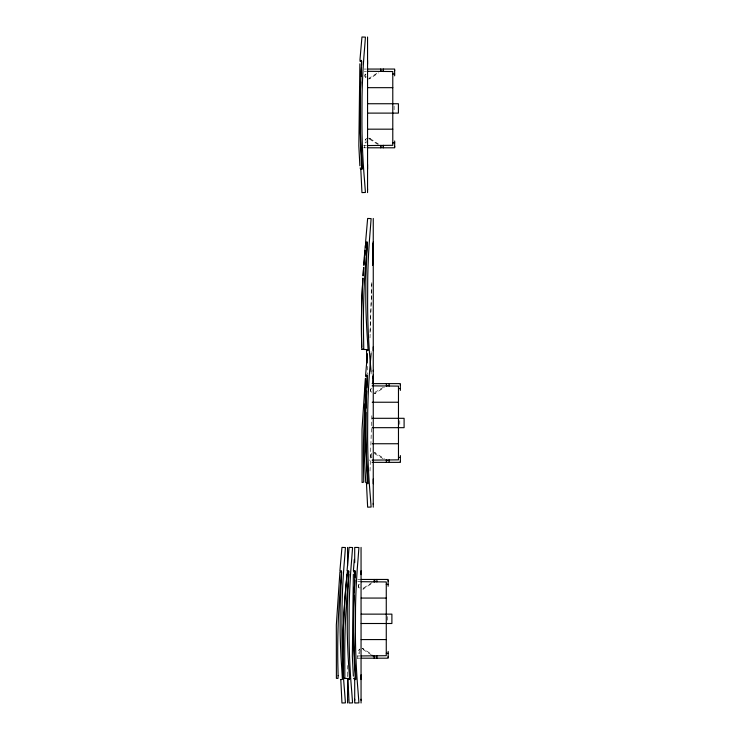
<?xml version="1.0" encoding="UTF-8"?>
<svg xmlns="http://www.w3.org/2000/svg" width="740" height="740" viewBox="0 0 740 740"><rect width="100%" height="100%" fill="white"/><g stroke="black" fill="none" stroke-linecap="round" stroke-linejoin="round"><path stroke-width="0.56" stroke-dasharray="3.7 2.78" d="M347.56 676.785L347.56 675.814M371.175 372.96L371.045 374.061M370 337.921L371.841 282.578M370 471.029L371.841 415.686M369.991 332.5L371.868 283.762M366.087 140.637L366.106 142.977L365.273 142.783A3.33 3.312 -90 0 1 366.476 138.639A3.33 3.312 90 0 0 365.264 142.783M371.776 455.193L371.795 457.542L370.962 457.348A3.33 3.312 90 0 1 371.572 453.703A3.33 3.312 -90 0 0 370.953 457.348M365.236 74.278A3.33 3.312 -90 0 0 366.457 78.431A3.33 3.312 90 0 1 365.236 74.278L366.078 74.083L366.494 77.108M370.934 388.842A3.33 3.312 -90 0 0 372.146 392.996A3.33 3.312 90 0 1 370.934 388.842L371.767 388.648L371.757 390.998M358.733 584.674A3.33 3.312 -90 0 0 359.945 588.827A3.33 3.312 90 0 1 358.733 584.674L359.566 584.48L359.982 587.505M360.01 650.349L359.594 653.383L358.761 653.18A3.33 3.312 -90 0 1 359.973 649.035A3.33 3.312 90 0 0 358.752 653.18M376.771 73.38L369.417 78.005M370.148 78.375A3.33 3.312 -90 0 1 368.696 78.94A3.33 3.312 90 0 0 370.148 78.375L378.658 72.853M383.403 387.335L374.311 392.672M375.837 392.94A3.33 3.312 -90 0 1 374.394 393.504A3.33 3.312 90 0 0 375.837 392.94L384.347 387.418M372.146 582.547L362.905 588.402M363.636 588.772A3.33 3.312 -90 0 1 362.952 589.142A3.33 3.312 90 0 0 363.636 588.772L373.099 582.639M363.543 145.558L366.466 145.549M369.242 460.123L369.972 460.114M357.041 655.955L359.954 655.945M364.274 69.061L366.457 69.061M364.274 71.299L366.457 71.299M363.543 147.797L366.466 147.797M357.762 579.457L359.954 579.457M357.762 581.696L359.954 581.696M357.041 658.193L359.954 658.193M374.338 453.518L383.431 458.865M369.436 139.055L377.733 144.3M362.933 649.452L371.23 654.697M370.176 138.676L378.677 144.208M375.865 453.25A3.33 3.312 90 0 0 374.421 452.695A3.33 3.312 -90 0 1 375.865 453.25L384.375 458.772M363.664 649.082A3.33 3.312 90 0 0 362.221 648.527A3.33 3.312 -90 0 1 363.664 649.082L371.23 653.994M371.045 351.565L371.175 352.666M367.262 366.309L367.641 374.061M399.785 420.653L399.785 425.278M394.096 106.088L394.096 110.713M387.584 616.485L387.584 621.11M364.274 145.549L364.274 147.797M357.772 655.945L357.772 658.193M347.56 665.463L347.56 677.433M370.167 138.685A3.33 3.312 -90 0 0 368.724 138.13A3.33 3.312 90 0 1 370.167 138.685"/><path stroke-width="1.11" d="M347.56 700.225L347.56 699.254M347.56 679.57L347.56 678.469L347.56 703M347.56 572.705L347.56 570.827M354.71 700.225L354.71 699.254M354.71 679.57L354.71 678.469L354.71 703M354.71 572.705L354.71 570.827M361.055 700.225L361.055 699.254M361.055 679.57L361.055 674.806M361.055 574.638L361.055 570.827M367.558 189.829L367.558 188.857M367.558 169.173L367.558 164.41M367.558 64.241L367.558 60.43M373.256 504.384L373.256 503.422M373.256 483.729L373.256 478.974M373.256 378.806L373.256 374.995M373.256 371.286L373.256 370.315M373.256 350.631L373.256 346.875M373.256 244.672L373.256 241.888M360.805 169.358L361.953 192.603L365.43 192.474L364.533 180.606A693.907 693.907 0 0 1 361.925 120.426L362.026 97.125A693.917 693.917 0 0 1 364.533 48.997L365.43 37.13L361.953 37L359.918 60.43L361.49 60.43L361.582 61.531L360.13 97.125L360.13 121.231A694.805 694.805 0 0 0 361.694 157.343L362.415 169.044L360.787 169.173M367.243 244.672L367.188 241.888L365.606 241.888L367.641 218.457L371.119 218.587L370.231 230.454A693.917 693.917 0 0 0 367.725 278.582L367.614 301.883A693.907 693.907 0 0 0 370.231 362.064L371.156 372.183M372.599 259.518L373.145 243.164M372.904 383.403L373.145 376.272M372.572 265.318L373.423 243.201M361.62 65.194L361.62 61.522M367.197 245.643L367.207 242.97L365.625 242.914M359.871 63.825L358.845 145.919L359.871 165.779M360.963 76.553L361.481 67.469M353.359 574.221L352.342 656.315L353.359 676.175M365.56 378.39L364.543 460.483L365.736 482.647L367.382 482.156L366.661 467.615A778.23 778.23 0 0 1 365.902 412.365M354.849 580.132L354.46 586.949A778.23 778.23 0 0 0 354.21 592.259M354.978 577.866L355.034 570.956L353.406 570.827L354.303 559.394M347.948 679.57L349.567 679.44L348.845 667.739A694.805 694.805 0 0 1 347.282 631.627L347.282 607.522L348.734 571.928L348.642 570.827L347.069 570.827L349.104 547.396L352.582 547.526L351.685 559.394A693.917 693.917 0 0 0 349.178 607.522L349.077 630.822A693.907 693.907 0 0 0 351.685 691.003L352.582 702.87L349.104 703L347.957 679.755M366.855 387.714L367.355 376.207L365.736 376.087M371.156 353.443L370.231 363.562A693.917 693.917 0 0 0 367.725 411.69L367.614 434.99A693.907 693.907 0 0 0 370.231 495.171L371.119 507.039L367.641 507.168L366.504 483.923M361.62 168.082L360.963 153.051A778.23 778.23 0 0 1 360.722 81.862M348.91 574.212L347.707 586.903A778.23 778.23 0 0 0 344.775 663.345L344.849 678.395M367.216 244.801L365.819 278.582L365.819 302.688A694.805 694.805 0 0 0 367.392 338.8L368.113 350.501L366.485 350.631M367.16 245.689L366.05 257.973A778.23 778.23 0 0 0 363.516 334.425L363.766 348.975L362.091 349.419M364.228 257.909L365.384 245.208M365.384 378.316L362.026 429.209L362.091 482.526L363.766 482.082L363.516 467.532A778.23 778.23 0 0 1 365.107 403.79M367.438 353.748L365.606 374.995L367.188 374.995L367.281 376.096L365.819 411.69L365.819 435.795A694.805 694.805 0 0 0 367.392 471.907L368.113 483.609L366.485 483.729M365.653 245.199A780.163 780.163 0 0 0 365.43 247.317A780.265 780.265 0 0 1 365.653 245.199L365.911 242.905L367.484 242.97M349.715 678.58L343.277 678.33L343.193 676.027A780.265 780.265 0 0 1 347.106 574.138L347.365 571.844L348.938 571.909M340.807 679.755L341.954 703L345.432 702.87L344.535 691.003A693.907 693.907 0 0 1 341.926 630.822L342.028 607.522A693.917 693.917 0 0 1 344.535 559.394L345.432 547.526L341.954 547.396L339.91 570.827L341.492 570.827L341.584 571.928L340.132 607.522L340.132 631.627A694.805 694.805 0 0 0 341.695 667.739L342.417 679.44L340.789 679.57M363.488 348.966L363.396 349.456M374.042 581.316L374.792 580.882M374.042 582.019L375.606 581.288M380.915 71.392L382.118 70.892M386.604 385.956L387.39 385.586M367.558 145.549L392.783 145.299L392.783 71.549L367.549 71.299M372.155 460.114L398.471 459.864L398.471 386.114L372.155 385.864M361.055 655.945L386.271 655.696L386.271 581.945L361.046 581.696M360.038 61.522L361.62 61.522M367.549 69.061L394.651 69.051L394.651 75.85M392.783 73.982L394.651 73.982M367.678 87.672L392.783 87.672M367.678 103.739L398.407 103.739L398.407 113.109L367.678 113.109M367.678 129.176L392.783 129.176M392.783 142.866L394.679 142.866L394.679 147.797L367.558 147.797M360.038 168.082L361.62 168.082M372.155 383.616L400.349 383.616L400.349 390.415M398.471 388.546L400.349 388.546M372.229 402.236L398.471 402.236M372.229 418.304L404.096 418.304L404.096 427.674L372.229 427.674M372.229 443.741L398.471 443.741M398.471 457.431L400.368 457.431L400.368 455.562M372.155 462.361L400.368 462.361L400.368 457.431M355.44 547.396L358.918 547.526L358.031 559.394A693.917 693.917 0 0 0 355.524 607.522L355.413 630.822A693.907 693.907 0 0 0 358.031 691.003L358.918 702.87L355.44 703M353.535 571.918L355.108 571.918L353.618 607.522L353.618 631.627A694.805 694.805 0 0 0 355.191 667.739L355.912 679.44L354.284 679.57M361.046 579.457L388.149 579.448L388.149 586.246M386.271 584.378L388.149 584.378M361.166 598.068L386.271 598.068M361.166 614.135L391.895 614.135L391.895 623.505L361.166 623.505M361.166 639.573L386.271 639.573M386.271 653.263L388.167 653.263L388.167 651.394M361.055 658.193L388.167 658.193L388.167 653.263M353.535 678.478L355.191 677.988L354.46 663.447A778.23 778.23 0 0 1 354.09 595.441M365.625 376.022L367.243 376.197M368.261 349.641L361.823 349.391L361.74 347.088A780.265 780.265 0 0 1 362.933 278.036A780.163 780.163 0 0 0 361.74 347.088M382.136 146.178L380.573 145.438M387.418 460.604L386.262 460.003M374.819 656.269L374.061 655.834M374.819 656.972L372.174 655.307M366.504 350.815L367.096 362.989M400.349 384.587L400.349 385.281M400.368 460.909L400.368 461.612M394.651 70.023L394.651 70.716M394.679 140.998L394.679 142.866M394.679 146.344L394.679 147.047M389.101 383.616L389.101 386.114M389.101 459.864L389.101 462.361M388.149 580.419L388.149 581.113M388.167 656.741L388.167 657.444M386.373 383.616L386.373 385.864M386.382 460.114L386.382 462.361M383.403 69.051L383.403 71.549M383.413 145.299L383.413 147.797M380.684 69.061L380.684 71.299M380.684 145.549L380.684 147.797M376.901 579.448L376.901 581.945M376.901 655.696L376.901 658.193M374.172 579.457L374.172 581.696M374.181 655.945L374.181 658.193M373.256 218.457L373.256 507.168M367.558 37L367.558 192.603M361.055 547.396L361.055 703M354.71 547.396L354.71 562.631M354.71 570.66L354.71 572.963M347.56 547.396L347.56 566.072M347.56 570.66L347.56 572.963M366.004 408.11A778.23 778.23 0 0 1 366.661 391.118M343.193 676.027A780.163 780.163 0 0 1 347.106 574.138M338.115 675.685L337.976 678.404L336.395 678.358L336.33 625.041L339.928 571.854L341.565 572.399L340.354 586.903A778.23 778.23 0 0 0 337.819 663.364L338.115 675.685M363.654 267.427A780.163 780.163 0 0 0 363.062 275.909A780.265 780.265 0 0 1 363.654 267.427M364.432 257.899A780.163 780.163 0 0 0 363.821 265.308A780.265 780.265 0 0 1 364.432 257.899M365.116 250.49A780.163 780.163 0 0 0 364.626 255.781A780.265 780.265 0 0 1 365.116 250.49"/></g></svg>
